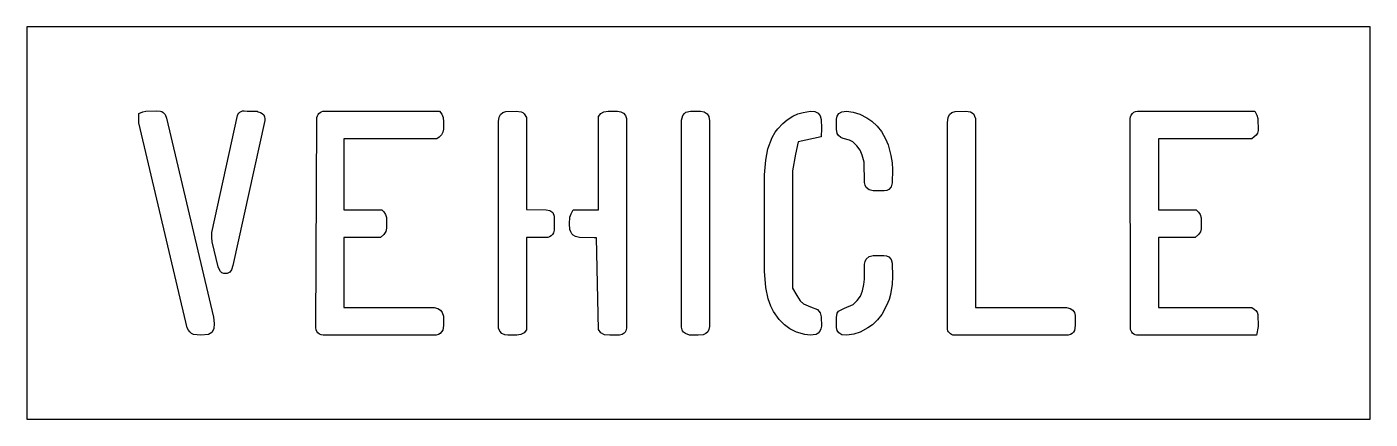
# Model space of a CAD drawing. Header units: inches. Extents: x 0 to 48, y 0 to 14.
import ezdxf

# ---------------------------------------------------------------- set-up
doc = ezdxf.new("R2010")
doc.units = ezdxf.units.IN
doc.header["$MEASUREMENT"] = 0
doc.layers.add('CUT', color=1, linetype='Continuous')

msp = doc.modelspace()

# ---------------------------------------------------------------- linework, layer by layer
at = {"layer": 'CUT'}
for points in [[(0, 0), (48, 0), (48, 14), (0, 14)], [(5.82, 3.111), (5.77, 3.18), (5.731, 3.263), (4, 10.581), (4, 10.911), (4.141, 10.964), (4.249, 10.988), (4.634, 11.002), (4.771, 10.995), (4.821, 10.977), (4.866, 10.949), (4.906, 10.914), (4.937, 10.871), (4.989, 10.739), (6.666, 3.639), (6.697, 3.415), (6.677, 3.224), (6.611, 3.094), (6.492, 3.016), (6.222, 2.993), (5.958, 3.016), (5.883, 3.054)], [(8.348, 10.95), (8.412, 10.913), (8.463, 10.86), (8.497, 10.794), (8.509, 10.721), (8.504, 10.661), (7.365, 5.479), (7.318, 5.332), (7.251, 5.247), (7.157, 5.199), (7.034, 5.199), (6.97, 5.225), (6.917, 5.272), (6.869, 5.35), (6.837, 5.441), (6.626, 6.322), (6.61, 6.48), (6.614, 6.659), (7.523, 10.836), (7.542, 10.876), (7.571, 10.918), (7.613, 10.956), (7.656, 10.983), (7.71, 11.001), (7.76, 11.007), (7.867, 10.996), (8.231, 10.987), (8.271, 10.973)], [(14.734, 10.067), (14.649, 10.006), (11.322, 10.006), (11.322, 7.468), (12.682, 7.468), (12.758, 7.394), (12.819, 7.306), (12.848, 7.197), (12.857, 7.019), (12.852, 6.821), (12.822, 6.692), (12.751, 6.585), (12.642, 6.482), (11.322, 6.482), (11.322, 3.98), (14.551, 3.98), (14.681, 3.945), (14.775, 3.887), (14.844, 3.8), (14.884, 3.675), (14.891, 3.339), (14.86, 3.172), (14.774, 3.057), (14.713, 3.022), (14.624, 2.993), (10.587, 2.993), (10.515, 3.004), (10.455, 3.031), (10.398, 3.077), (10.359, 3.13), (10.333, 3.191), (10.323, 3.263), (10.363, 10.724), (10.367, 10.77), (10.381, 10.821), (10.404, 10.868), (10.437, 10.909), (10.477, 10.944), (10.522, 10.97), (10.572, 10.986), (10.625, 10.993), (14.741, 10.993), (14.824, 10.879), (14.878, 10.764), (14.893, 10.61), (14.889, 10.352), (14.867, 10.24), (14.815, 10.142)], [(16.858, 10.624), (16.879, 10.777), (16.926, 10.876), (17.007, 10.947), (17.112, 10.982), (17.488, 10.992), (17.658, 10.971), (17.722, 10.941), (17.775, 10.894), (17.858, 10.764), (17.858, 7.482), (18.557, 7.466), (18.688, 7.445), (18.79, 7.379), (18.847, 7.248), (18.844, 6.746), (18.83, 6.692), (18.816, 6.648), (18.78, 6.585), (18.733, 6.539), (18.676, 6.505), (18.613, 6.486), (18.567, 6.482), (17.858, 6.482), (17.858, 3.189), (17.765, 3.081), (17.657, 3.016), (17.505, 2.995), (17.187, 2.996), (17.074, 3.014), (16.975, 3.061), (16.904, 3.142), (16.858, 3.247)], [(19.753, 6.486), (19.602, 6.516), (19.521, 6.562), (19.47, 6.614), (19.433, 6.679), (19.407, 6.77), (19.395, 6.967), (19.405, 7.203), (19.446, 7.326), (19.516, 7.468), (20.43, 7.468), (20.43, 10.799), (20.512, 10.906), (20.619, 10.97), (20.77, 10.991), (21.108, 10.989), (21.221, 10.97), (21.318, 10.92), (21.386, 10.836), (21.43, 10.729), (21.429, 3.249), (21.42, 3.197), (21.404, 3.153), (21.377, 3.108), (21.346, 3.073), (21.31, 3.044), (21.269, 3.022), (21.219, 3.005), (21.173, 2.999), (20.831, 2.993), (20.638, 3.01), (20.513, 3.078), (20.43, 3.203), (20.355, 6.467), (20.266, 6.474)], [(23.718, 10.989), (24.075, 10.988), (24.206, 10.963), (24.312, 10.894), (24.368, 10.802), (24.395, 10.651), (24.395, 3.311), (24.37, 3.198), (24.331, 3.116), (24.267, 3.052), (24.167, 3.009), (23.992, 2.993), (23.675, 3.001), (23.654, 3.007), (23.613, 3.025), (23.536, 3.051), (23.498, 3.076), (23.464, 3.107), (23.433, 3.149), (23.412, 3.191), (23.4, 3.235), (23.395, 3.281), (23.394, 10.675), (23.439, 10.839), (23.494, 10.911), (23.553, 10.952)], [(28.39, 3.318), (28.374, 3.222), (28.339, 3.136), (28.282, 3.066), (28.203, 3.021), (27.995, 2.996), (27.8, 3.022), (27.498, 3.108), (27.267, 3.222), (27.076, 3.364), (26.878, 3.56), (26.683, 3.838), (26.581, 4.031), (26.487, 4.294), (26.407, 4.697), (26.361, 5.279), (26.361, 8.719), (26.405, 9.241), (26.48, 9.644), (26.638, 10.046), (26.745, 10.237), (26.839, 10.365), (27.019, 10.55), (27.17, 10.68), (27.372, 10.808), (27.55, 10.896), (27.739, 10.95), (28.006, 10.987), (28.159, 10.977), (28.275, 10.924), (28.352, 10.825), (28.387, 10.697), (28.392, 10.38), (28.388, 10.072), (27.562, 9.897), (27.469, 9.452), (27.359, 8.86), (27.359, 4.676), (27.508, 4.413), (27.637, 4.217), (27.754, 4.111), (28, 4.006), (28.248, 3.91), (28.346, 3.799), (28.387, 3.655)], [(29.987, 8.271), (29.95, 8.354), (29.935, 8.448), (29.915, 9.166), (29.85, 9.416), (29.775, 9.599), (29.66, 9.759), (29.518, 9.895), (29.399, 9.957), (29.171, 10.012), (29.084, 10.048), (29, 10.119), (28.957, 10.199), (28.933, 10.35), (28.936, 10.708), (28.958, 10.818), (29.015, 10.908), (29.122, 10.971), (29.291, 10.988), (29.521, 10.955), (29.767, 10.886), (30.015, 10.759), (30.196, 10.634), (30.387, 10.459), (30.535, 10.272), (30.679, 10.009), (30.776, 9.79), (30.874, 9.409), (30.917, 9.144), (30.93, 8.909), (30.924, 8.431), (30.883, 8.287), (30.798, 8.194), (30.733, 8.163), (30.64, 8.144), (30.243, 8.143), (30.096, 8.178)], [(33.785, 10.931), (33.834, 10.881), (33.868, 10.818), (33.895, 10.727), (33.895, 3.98), (37.146, 3.98), (37.277, 3.946), (37.371, 3.89), (37.433, 3.802), (37.46, 3.693), (37.465, 3.336), (37.44, 3.168), (37.406, 3.105), (37.357, 3.055), (37.294, 3.021), (37.204, 2.993), (33.131, 2.994), (33.087, 3.002), (33.039, 3.021), (33.001, 3.044), (32.967, 3.074), (32.936, 3.114), (32.915, 3.154), (32.902, 3.197), (32.895, 3.248), (32.895, 10.587), (32.917, 10.761), (32.973, 10.878), (33.053, 10.949), (33.177, 10.985), (33.554, 10.991), (33.722, 10.965)], [(43.992, 10.732), (43.995, 10.3), (43.974, 10.209), (43.928, 10.132), (43.859, 10.071), (43.774, 10.006), (40.432, 10.006), (40.432, 7.468), (41.779, 7.468), (41.869, 7.387), (41.93, 7.298), (41.959, 7.189), (41.967, 7.012), (41.961, 6.795), (41.936, 6.687), (41.862, 6.585), (41.752, 6.482), (40.432, 6.482), (40.432, 3.98), (43.773, 3.98), (43.86, 3.924), (43.917, 3.88), (43.96, 3.822), (43.99, 3.735), (44, 3.301), (43.945, 2.993), (39.694, 2.994), (39.649, 2.998), (39.6, 3.012), (39.554, 3.035), (39.514, 3.066), (39.481, 3.105), (39.455, 3.149), (39.439, 3.198), (39.433, 3.249), (39.431, 10.731), (39.439, 10.795), (39.462, 10.855), (39.503, 10.912), (39.553, 10.952), (39.617, 10.981), (39.686, 10.993), (43.877, 10.993), (43.949, 10.854)], [(30.885, 5.696), (30.922, 5.571), (30.931, 5.073), (30.918, 4.818), (30.855, 4.442), (30.81, 4.271), (30.716, 4.051), (30.547, 3.734), (30.399, 3.547), (30.216, 3.365), (30.052, 3.254), (29.771, 3.103), (29.546, 3.036), (29.297, 2.998), (29.127, 3.013), (29.019, 3.074), (28.96, 3.162), (28.936, 3.271), (28.933, 3.628), (28.957, 3.779), (28.999, 3.858), (29.221, 3.963), (29.531, 4.094), (29.675, 4.23), (29.788, 4.392), (29.863, 4.574), (29.91, 4.802), (29.929, 4.995), (29.936, 5.533), (29.952, 5.628), (29.99, 5.71), (30.101, 5.802), (30.247, 5.84), (30.624, 5.843), (30.718, 5.827), (30.801, 5.789)]]:
    msp.add_lwpolyline(points, close=True, dxfattribs=at)

doc.saveas('drawing.dxf')
